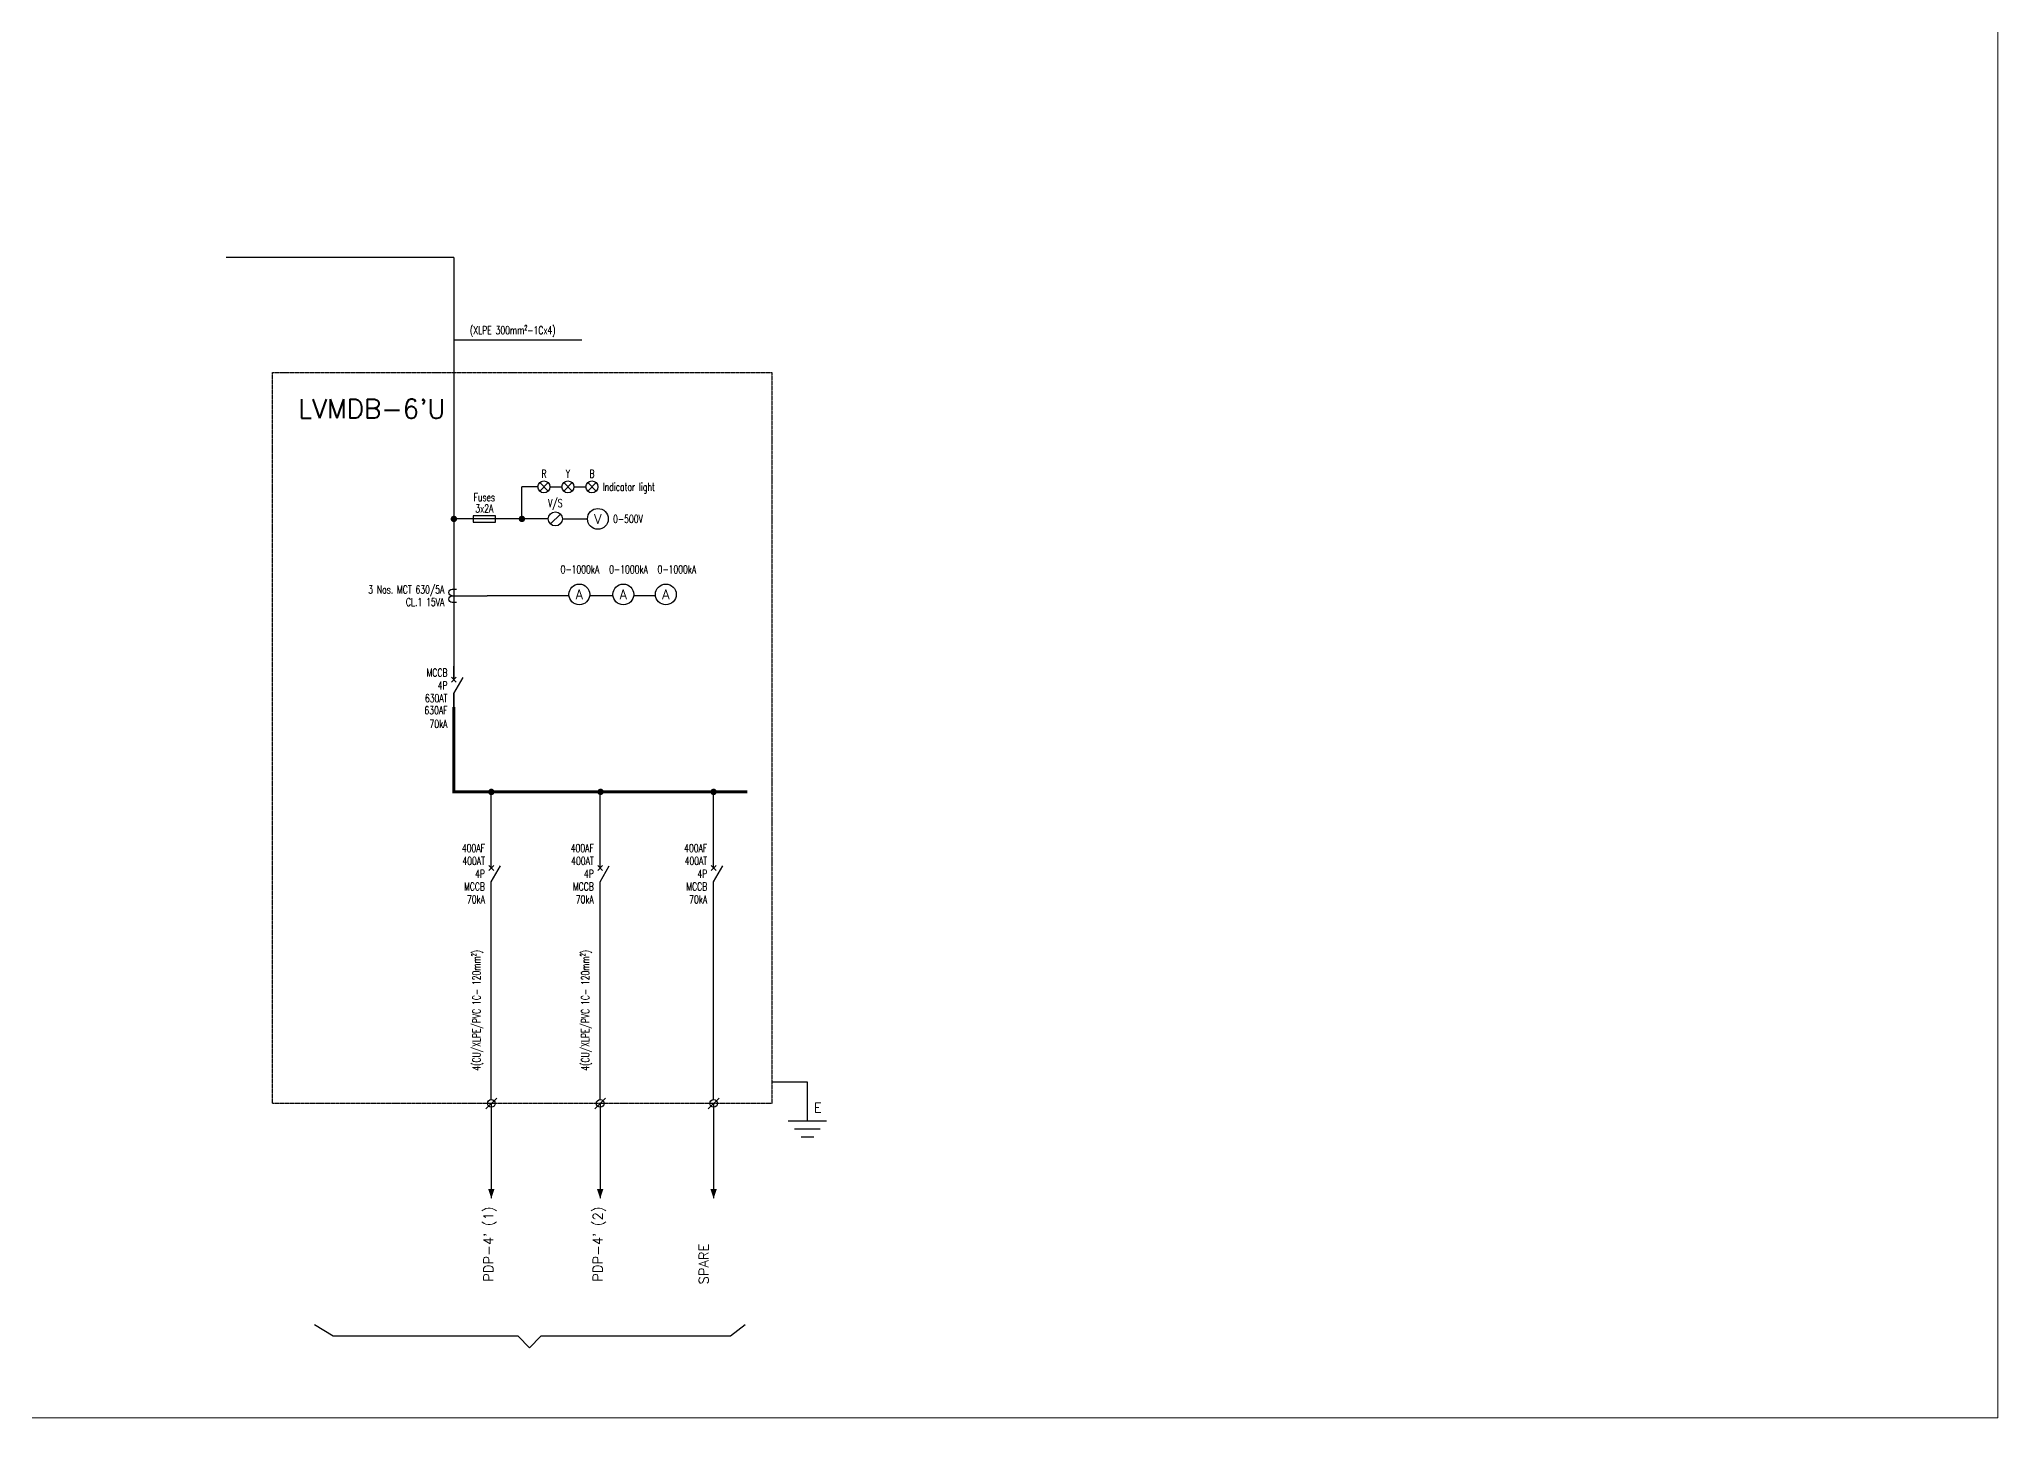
# Model space of a CAD drawing. Header units: inches. Extents: x 187 to 137830, y 99 to 66837.
# Drawn here: x 58208 to 78053, y 566 to 14538 of the extents above; entities that cross this region are included whole.
import ezdxf
from ezdxf.enums import TextEntityAlignment as Align

# ---------------------------------------------------------------- set-up
doc = ezdxf.new("R2010")
doc.units = ezdxf.units.IN
doc.header["$MEASUREMENT"] = 0
doc.linetypes.add('CENTER', pattern=[2, 1.25, -0.25, 0.25, -0.25])
doc.linetypes.add('HIDDEN', pattern=[0.375, 0.25, -0.125])
for name, color, linetype in [('CHANGE', 4, 'Continuous'), ('Dim', 9, 'Continuous'), ('FRAME', 3, 'Continuous'), ('LINE', 1, 'Continuous'), ('text', 2, 'Continuous'), ('wire', 3, 'Continuous')]:
    doc.layers.add(name, color=color, linetype=linetype)
doc.styles.add('SIMPLEX', font='SIMPLEX.shx', dxfattribs={"width": 0.7})

# ---------------------------------------------------------------- blocks, each defined once
blk = doc.blocks.new('CB')
for p, q in [((0, 120), (0, 180)), ((0, 60), (-40, 130)), ((10.6, 109.4), (-10.6, 130.6)), ((-10.6, 109.4), (10.6, 130.6)), ((0, 0), (0, 60))]:
    blk.add_line(p, q)
blk = doc.blocks.new('A$C7AF73958')
at = {"layer": 'CHANGE', "linetype": 'ByBlock'}
blk.add_lwpolyline([(16.2, -25), (0, -25, -1), (0, 0, -1), (0, 25), (16.2, 25)], format="xyb", dxfattribs=at)
blk.add_lwpolyline([(0, 0), (130.6, 0)], dxfattribs=at)
blk = doc.blocks.new('A$C34D500E7')
at = {"layer": 'CHANGE'}
blk.add_line((-14.1, -14.1), (14.1, 14.1), dxfattribs=at)
blk.add_circle((0, 0), 10, dxfattribs=at)
blk = doc.blocks.new('Terminal')
blk.add_blockref('A$C34D500E7', (0, 0))
blk = doc.blocks.new('EARTH')
for p, q in [((0, -120), (0, 0)), ((-60, -120), (60, -120)), ((-40, -145), (40, -145)), ((-20, -170), (20, -170))]:
    blk.add_line(p, q)

msp = doc.modelspace()

# ---------------------------------------------------------------- linework, layer by layer
at = {"color": 6, "linetype": 'Continuous', "lineweight": 0}
msp.add_lwpolyline([(42373.47, 29342.53), (78052.6, 29342.53), (78052.6, 565.8), (42373.47, 565.8)], close=True, dxfattribs=at)
at = {"const_width": 32.43}
for points in [[(62773.2, 6909.46, 1), (62805.63, 6909.46, 1)], [(63880.01, 6909.46, 1), (63912.44, 6909.46, 1)], [(65025.21, 6909.46, 1), (65057.65, 6909.46, 1)]]:
    msp.add_lwpolyline(points, format="xyb", close=True, dxfattribs=at)
at = {"layer": 'CHANGE'}
for p, q in [((63261.49, 10000.31), (63099.33, 10000.31)), ((63099.33, 9675.98), (63099.33, 10000.31)), ((63365.3, 9957.31), (63279.3, 10043.31)), ((63279.37, 9957.24), (63365.24, 10043.37)), ((63383.11, 10000.31), (63504.74, 10000.31)), ((63608.55, 9957.31), (63522.55, 10043.31)), ((63522.61, 9957.24), (63608.48, 10043.37)), ((63626.36, 10000.31), (63747.98, 10000.31)), ((63851.79, 9957.31), (63765.79, 10043.31)), ((63765.86, 9957.24), (63851.73, 10043.37)), ((63488.96, 9725.51), (63388.05, 9625.39)), ((63366.9, 9675.98), (62393.92, 9675.98)), ((63509.03, 9677.73), (63763.76, 9677.73)), ((63576.24, 8896.92), (62747.02, 8896.92)), ((64022.35, 8896.92), (63785.06, 8896.92)), ((64453.11, 8896.92), (64231.18, 8896.92)), ((65992.16, 3966.3), (65630.18, 3966.3))]:
    msp.add_line(p, q, dxfattribs=at)
msp.add_lwpolyline([(62604.73, 9643.55), (62831.76, 9643.55), (62831.76, 9708.42), (62604.73, 9708.42)], close=True, dxfattribs=at)
for centre, radius in [((63322.3, 10000.31), 60.81), ((63565.55, 10000.31), 60.81), ((63808.79, 10000.31), 60.81), ((63437.98, 9675.98), 71.08), ((63869.09, 9675.98), 105.35), ((63680.65, 8910.93), 105.35), ((64126.77, 8910.93), 105.35), ((64557.53, 8910.93), 105.35)]:
    msp.add_circle(centre, radius, dxfattribs=at)
at = {"layer": 'Dim'}
msp.add_line((62410.14, 11491.09), (63707.44, 11491.09), dxfattribs=at)
at = {"layer": 'FRAME', "linetype": 'CENTER'}
msp.add_lwpolyline([(60573.57, 11160.33), (65630.18, 11160.33), (65630.18, 3751.87), (60573.57, 3751.87)], close=True, dxfattribs=at)
at = {"layer": 'LINE'}
for p, q in [((62410.14, 12323.91), (60104.26, 12323.91)), ((62410.14, 12323.91), (62410.14, 8045.97)), ((62789.42, 6276.52), (62789.42, 6925.17)), ((63892.21, 6276.52), (63892.21, 6925.17)), ((65041.43, 6276.52), (65041.43, 6925.17)), ((62789.42, 3790.79), (62789.42, 5860.4)), ((63892.21, 3790.79), (63892.21, 5860.4)), ((65041.43, 3790.79), (65041.43, 5860.4))]:
    msp.add_line(p, q, dxfattribs=at)
at = {"layer": 'LINE', "linetype": 'HIDDEN', "ltscale": 2}
for p, q in [((62789.42, 3751.87), (62789.42, 2787.54)), ((63892.21, 3751.87), (63892.21, 2787.54)), ((65041.43, 3751.87), (65041.43, 2787.54))]:
    msp.add_line(p, q, dxfattribs=at)
at = {"layer": 'LINE', "linetype": 'ByBlock', "const_width": 32.43}
msp.add_lwpolyline([(62410.14, 7768.56), (62410.14, 6909.46), (65382.31, 6909.46)], dxfattribs=at)
at = {"layer": 'LINE'}
for points in [[(62789.42, 2787.54, 0, 64.87, 0), (62789.42, 2884.83, 64.87, 64.87, 0)], [(63892.21, 2787.54, 0, 64.87, 0), (63892.21, 2884.83, 64.87, 64.87, 0)], [(65041.43, 2787.54, 0, 64.87, 0), (65041.43, 2884.83, 64.87, 64.87, 0)]]:
    msp.add_lwpolyline(points, format="xyseb", dxfattribs=at)
at = {"layer": 'text'}
for p, q in [((62410.14, 7907.27), (62410.14, 6909.46)), ((62410.14, 6909.46), (65382.31, 6909.46))]:
    msp.add_line(p, q, dxfattribs=at)
at = {"layer": 'wire', "const_width": 32.43}
for points in [[(62410.14, 9659.77, 1), (62410.14, 9692.2, 1)], [(63099.33, 9659.77, 1), (63099.33, 9692.2, 1)]]:
    msp.add_lwpolyline(points, format="xyb", close=True, dxfattribs=at)
at = {"layer": 'wire', "linetype": 'ByBlock'}
msp.add_lwpolyline([(65362.01, 1507.98), (65213.79, 1392.4), (63292.34, 1392.4), (63176.76, 1276.82), (63061.18, 1392.4), (61188.22, 1392.4), (60997.35, 1507.98)], dxfattribs=at)

# ---------------------------------------------------------------- block references
at = {"xscale": 3.891907654702663, "yscale": 3.891907654935494, "zscale": 3.89190765492102}
for p in [(62789.42, 3751.87), (63892.21, 3751.87), (65041.43, 3751.87)]:
    msp.add_blockref('Terminal', p, dxfattribs=at)
at = {"layer": 'CHANGE'}
for name, p, xscale, yscale, zscale in [('A$C7AF73958', (62393.92, 8896.92), 2.702713649254292, 2.702713649254292, 2.702713649250709), ('CB', (62410.14, 7768.56), -2.311775675043464, 2.311775674927048, 2.311775674935125), ('CB', (62789.42, 5860.4), -2.311775675043464, 2.311775674927048, 2.311775674935125), ('CB', (63892.21, 5860.4), -2.311775675043464, 2.311775674927048, 2.311775674935125), ('CB', (65041.43, 5860.4), -2.311775675043464, 2.311775674927048, 2.311775674935125), ('EARTH', (65992.16, 3966.3), 3.243256378918886, 3.243256379093509, 3.24325637910085)]:
    msp.add_blockref(name, p, dxfattribs=dict(at, xscale=xscale, yscale=yscale, zscale=zscale))

# ---------------------------------------------------------------- texts
at = {"layer": 'text', "style": 'SIMPLEX', "width": 0.7}
for s, height, p in [('(XLPE 300mm²-1Cx4)', 81.0814, (62572.3, 11588.39)), ('Indicator light', 81.0814, (63918.25, 10000.31)), ('0-500V', 81.081, (64023.09, 9675.98)), ('0-1000kA', 81.081, (63491.1, 9164.38)), ('0-1000kA', 81.081, (63983.51, 9164.38)), ('0-1000kA', 81.081, (64473.82, 9164.38))]:
    msp.add_text(s, height=height, dxfattribs=at).set_placement(p, align=Align.MIDDLE_LEFT)
at = {"layer": 'text', "style": 'SIMPLEX'}
msp.add_text("LVMDB-6'U", height=194.595, dxfattribs=at).set_placement((61578.19, 10890.04), align=Align.TOP_CENTER)
at = {"layer": 'text', "style": 'SIMPLEX', "width": 0.7}
for s, height, p in [('R', 81.08, (63322.3, 10093.55)), ('Y', 81.08, (63565.55, 10093.55)), ('B', 81.08, (63808.79, 10093.55)), ('Fuses', 81.081, (62718.25, 9854.36)), ('3x2A', 81.081, (62718.25, 9740.85)), ('V/S', 81.081, (63437.98, 9795.71))]:
    msp.add_text(s, height=height, dxfattribs=at).set_placement(p, align=Align.CENTER)
at = {"layer": 'text', "style": 'SIMPLEX'}
msp.add_text('V', height=97.3, dxfattribs=at).set_placement((63869.09, 9675.98), align=Align.MIDDLE_CENTER)
at = {"layer": 'text', "linetype": 'ByBlock', "style": 'SIMPLEX', "width": 0.7}
for s, height, p in [('3 Nos. MCT 630/5A', 81.0814, (62312.84, 8960)), ('CL.1 15VA', 81.081, (62313.32, 8833.84))]:
    msp.add_text(s, height=height, dxfattribs=at).set_placement(p, align=Align.MIDDLE_RIGHT)
at = {"layer": 'text', "style": 'SIMPLEX'}
for p in [(63680.65, 8910.93), (64126.77, 8910.93), (64557.53, 8910.93)]:
    msp.add_text('A', height=97.3, dxfattribs=at).set_placement(p, align=Align.MIDDLE)
at = {"layer": 'text', "style": 'SIMPLEX', "width": 0.7}
for s, p in [('MCCB', (62345.27, 8117.91)), ('4P', (62345.27, 7988.18)), ('630AF', (62345.27, 7736.27)), ('630AT', (62345.27, 7858.45)), ('70kA', (62345.27, 7598.66)), ('400AF', (62724.55, 6339.48)), ('400AF', (63827.35, 6339.48)), ('400AF', (64976.56, 6339.48)), ('400AT', (62724.55, 6209.75)), ('400AT', (63827.35, 6209.75)), ('400AT', (64976.56, 6209.75)), ('MCCB', (62724.55, 5950.29)), ('4P', (62724.55, 6080.02)), ('MCCB', (63827.35, 5950.29)), ('4P', (63827.35, 6080.02)), ('MCCB', (64976.56, 5950.29)), ('4P', (64976.56, 6080.02)), ('70kA', (62724.55, 5820.56)), ('70kA', (63827.35, 5820.56)), ('70kA', (64976.56, 5820.56))]:
    msp.add_text(s, height=81.081, dxfattribs=at).set_placement(p, align=Align.MIDDLE_RIGHT)
at = {"layer": 'text', "linetype": 'ByBlock', "style": 'SIMPLEX', "width": 0.7}
for p in [(62679.11, 4083.32), (63781.91, 4083.32)]:
    msp.add_text('4(CU/XLPE/PVC 1C- 120mm²)', height=81.0814, rotation=90, dxfattribs=at).set_placement(p)
at = {"layer": 'text', "linetype": 'ByBlock', "style": 'SIMPLEX'}
msp.add_text('E', height=97.3, dxfattribs=at).set_placement((66097.41, 3659.26), align=Align.CENTER)
for s, p in [("PDP-4' (1)", (62760.1, 2707.96)), ("PDP-4' (2)", (63867.69, 2707.96)), ('SPARE', (64941.35, 2331.11))]:
    msp.add_text(s, height=97.298, rotation=90, dxfattribs=at).set_placement(p, align=Align.MIDDLE_RIGHT)

doc.saveas('drawing.dxf')
